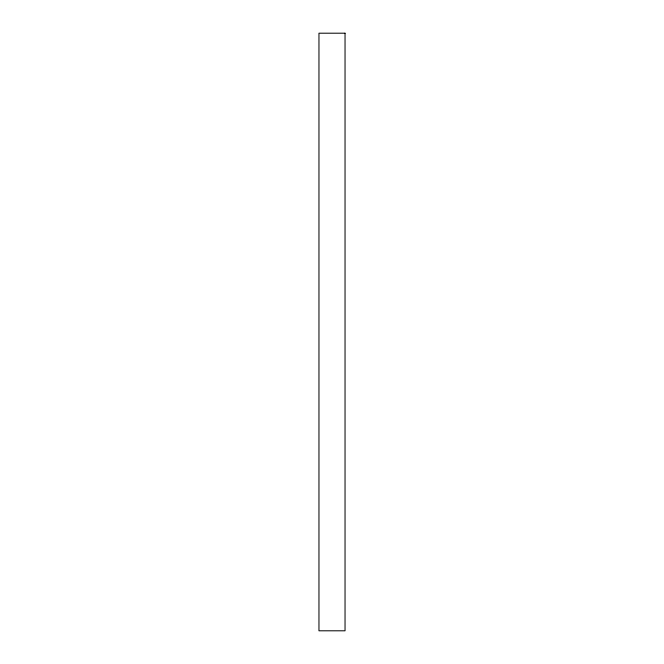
<?xml version="1.0" encoding="UTF-8"?>
<svg xmlns="http://www.w3.org/2000/svg" width="664" height="664" viewBox="0 0 664 664"><rect width="100%" height="100%" fill="white"/><g stroke="black" fill="none" stroke-linecap="round" stroke-linejoin="round"><path stroke-width="1" d="M345.039 33.2L318.961 33.2L318.961 630.8L345.039 630.8L345.039 33.2"/></g></svg>
